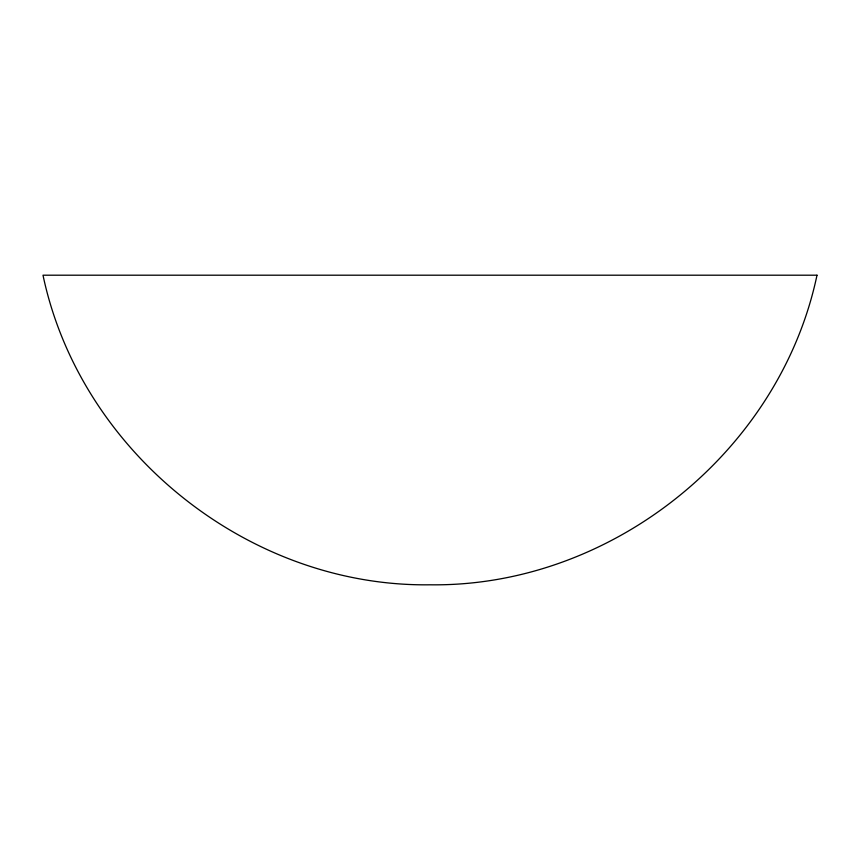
<?xml version="1.0" encoding="UTF-8"?>
<svg xmlns="http://www.w3.org/2000/svg" width="860" height="860" viewBox="0 0 860 860"><rect width="100%" height="100%" fill="white"/><g stroke="black" fill="none" stroke-linecap="round" stroke-linejoin="round"><path stroke-width="1.29" d="M817 275.2C779.665 452.328 611.009 587.262 430 584.8C248.992 587.262 80.335 452.328 43 275.2L817 275.2"/></g></svg>
